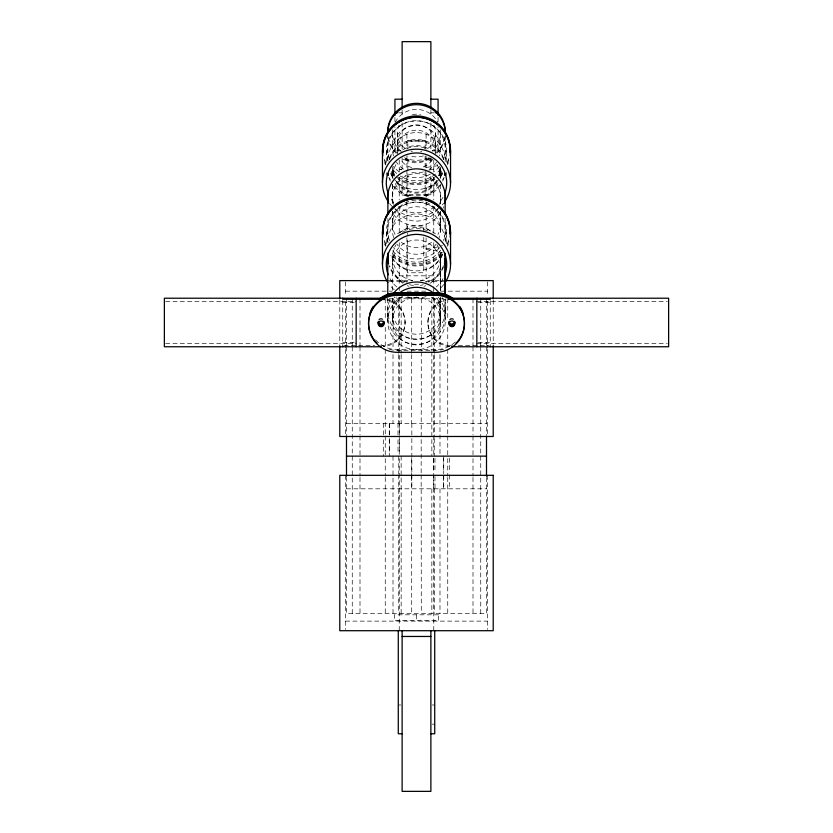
<?xml version="1.0" encoding="UTF-8"?>
<svg xmlns="http://www.w3.org/2000/svg" width="833" height="833" viewBox="0 0 833 833"><rect width="100%" height="100%" fill="white"/><g stroke="black" fill="none" stroke-linecap="round" stroke-linejoin="round"><path stroke-width="0.62" stroke-dasharray="4.17 3.12" d="M387.751 298.495L387.73 321.153L387.814 313.656L387.782 317.488M392.551 298.183L392.53 321.153M392.551 290.415L392.582 255.45M440.365 228.252L440.365 211.676M440.365 204.033L440.365 195.109M445.114 299.401L445.082 313.708L445.166 298.953M440.355 291.134L440.418 258.74M445.197 161.56L445.27 134.394M442.198 174.222L439.762 178.324M442.198 255.544C438.96 262.208 433.056 267.508 426.09 270.017M438.429 180.043L433.462 184.728L426.09 188.695M397.622 233.688L406.91 228.159M441.48 245.766L442.521 245.298M431.504 158.791L426.09 160.634M437.398 165.725L426.09 167.454M437.398 247.057L426.09 248.775M430.161 169.807L433.764 169.161L428.787 170.078M398.518 112.83L402.12 112.83M430.88 112.83L434.482 112.83M407.868 141.162L425.132 141.162M432.088 150.815L438.075 150.815L438.075 126.762M399.236 275.817L433.764 275.817M389.198 280.606L412.627 280.606M420.373 280.606L443.802 280.606M389.407 281.575L407.472 281.575M425.528 281.575L443.593 281.575M345.539 291.165L391.989 291.165M407.056 291.165L426.819 291.165M433.098 291.165L433.764 291.165M441.011 291.165L487.461 291.165M389.198 298.797L443.802 298.797M165.663 301.452L356.16 301.411M476.84 301.411L667.337 301.452M342.738 302.473L354.941 302.473M478.059 302.473L490.262 302.473M342.738 342.498L354.941 342.498M478.059 342.498L490.262 342.498M165.663 343.519L356.16 343.56M476.84 343.56L667.337 343.519M344.019 345.695L374.704 345.695M458.296 345.695L488.981 345.695M375.621 339.864A28.77 28.489 0 0 0 397.32 349.641L435.68 349.641A28.77 28.489 0 0 0 456.026 341.301M389.407 349.339A28.77 28.489 0 0 0 397.32 350.443L435.68 350.443A28.77 28.489 0 0 0 443.593 349.339M346.497 423.466L486.503 423.466M346.497 488.815L486.503 488.815M345.539 621.116L487.461 621.116M398.278 704.989L400.84 704.989M432.16 704.989L434.722 704.989M432.16 724.169L434.722 724.169M426.09 249.4L435.742 250.743L442.521 252.878M401.079 169.453L399.236 169.161L402.36 169.713M401.277 169.495L402.131 169.661M406.91 160.634L401.496 158.791M406.91 188.695L401.308 185.957L396.039 181.656M426.09 228.159L435.378 233.688M406.91 270.017C399.944 267.508 394.04 262.208 390.802 255.544M393.238 178.324L390.802 174.222M445.155 307.96L445.27 321.153M440.47 315.811L440.355 298.016M440.345 290.238L440.261 253.95L440.293 289.999M493.219 300.099L493.219 344.258M490.262 300.567L490.262 344.623M487.461 281.908L487.461 296.194M487.461 301.39L487.461 348.152M487.461 349.454L487.461 436.482M487.461 475.32L487.461 629.509M486.503 298.797L486.503 345.549M486.503 346.851L486.503 434.774M486.503 477.507L486.503 613.473L346.497 613.473L346.497 477.507M480.745 298.797L480.745 345.549M480.745 346.851L480.745 613.473M472.998 298.797L472.998 345.549M472.998 346.851L472.998 434.774M472.998 436.034L472.998 454.88M472.998 458.65L472.998 476.247M472.998 477.507L472.998 613.473M449.497 458.181L449.497 472.478M449.497 474.987L449.497 488.815M447.748 298.797L447.748 319.58M447.748 327.369L447.748 348.142M447.748 349.444L447.748 434.774M447.748 436.034L447.748 454.88M447.748 458.65L447.748 476.247M447.748 477.507L447.748 613.473M446.707 150.856L446.707 164.955M446.707 172.639L446.707 175.201M446.707 232.272L446.707 246.36M445.27 230.502L445.27 242.424A28.77 28.489 0 0 0 416.5 213.935A28.77 28.489 0 0 0 387.73 242.424L387.73 230.502M445.103 218.256L445.103 233.552M443.729 456.14L443.729 473.738M443.729 474.987L443.729 488.815M443.354 458.181L443.354 472.478M443.354 476.559L443.354 488.815M440.47 133.165L440.47 149.18M440.459 223.025L440.459 231.387M440.459 256.283L440.459 264.655M440.459 315.051L440.459 322.09A23.97 23.741 0 0 1 403.703 341.228A23.97 23.741 0 0 1 405.338 300.14A23.97 23.741 0 0 1 440.459 322.09M440.365 178.564L440.365 167.11A23.97 23.741 0 0 1 439.397 176.398A23.012 22.793 0 0 0 435.857 162.373M440.334 184.624L440.334 203.721M440.334 211.374L440.334 233.042M439.991 298.797L439.991 349.444M439.991 354.639L439.991 456.14M439.991 488.815L439.991 613.473M439.512 169.359L439.512 174.701M438.075 117.411L438.075 121.701M435.68 133.165L435.669 149.919M435.68 349.641L435.68 350.443M434.982 458.181L434.982 472.478M434.982 476.559L434.982 488.815M434.232 298.797L434.232 353.338M434.232 354.639L434.243 437.283M434.243 438.543L434.243 456.14M434.232 488.815L434.232 613.473M433.764 159.988L433.764 172.025M433.764 177.283L433.764 199.951M433.764 206.345L433.764 232.803M433.764 242.653L433.764 285.448M433.764 286.739L433.764 291.914M433.764 297.089L433.764 454.849M433.764 458.723L433.764 630.706M433.576 458.181L433.576 472.478M433.576 476.559L433.576 488.815M431.848 298.797L431.848 350.745M431.848 352.047L431.848 456.14M431.848 488.815L431.848 613.473M430.88 109.873L430.88 117.026M430.88 122.878L430.88 150.815M430.88 157.697L430.88 170.786M430.88 176.19L430.88 195.078L402.12 195.078L402.12 176.19M427.933 321.954L427.933 323.027M426.09 134.238L426.09 149.107M426.09 155.979L426.09 171.327M426.09 172.608L426.09 197.202M426.09 201.825L426.09 230.574M426.09 237.853L426.09 282.616M425.132 149.003L425.132 140.433L407.868 140.423L407.868 149.003M425.132 156.042L425.132 194.88L407.868 194.88L407.868 156.042M423.778 231.907L423.778 226.035L407.472 226.035L407.472 231.907M423.778 237.228L423.778 272.776L407.472 272.776L407.472 237.228M421.29 298.797L421.29 350.745M421.29 352.047L421.154 473.738M421.154 474.987L421.29 613.473M416.5 296.819L416.5 297.454L394.332 297.464L394.332 296.819M416.5 614.827L416.5 620.554M411.846 423.466L411.846 437.283M411.846 438.543L411.846 473.738M411.846 474.987L411.846 488.815M411.71 298.797L411.71 353.338M411.71 354.639L411.71 423.466M411.71 458.181L411.71 476.247M411.71 476.559L411.71 613.473M407.472 232.99L407.472 234.594M406.91 134.238L406.91 149.107M406.91 155.979L406.91 168.766M406.91 170.047L406.91 197.202M406.91 201.825L406.91 230.574M406.91 237.853L406.91 282.616M405.067 321.954L405.067 323.027M402.12 109.873L402.12 117.026M402.12 122.878L402.12 150.815L394.925 150.815L394.925 126.762M402.12 157.697L402.12 168.787M401.152 298.797L401.152 353.338M401.152 354.639L401.152 423.466M401.152 456.14L401.152 613.473M399.424 423.466L399.424 435.721M399.424 439.803L399.424 454.1M399.236 159.988L399.236 172.025M399.236 177.283L399.236 199.951M399.236 206.345L399.236 232.803M399.236 242.653L399.236 285.448M399.236 286.739L399.236 290.623M399.236 297.089L399.236 454.849M399.236 458.723L399.236 630.706M398.768 298.797L398.768 353.338M398.768 354.639L398.768 423.466M398.757 456.14L398.757 473.738M398.757 474.987L398.768 613.473M398.018 423.466L398.018 435.721M398.018 439.803L398.018 454.1M397.32 133.165L397.331 149.784M397.32 349.641L397.32 350.443M394.925 117.411L394.925 121.701M393.488 169.359L393.488 174.701M393.009 298.797L393.009 349.444M393.009 354.639L393.009 423.466M393.009 456.14L393.009 613.473M392.666 178.272L392.666 166.819A23.97 23.741 0 0 0 393.603 176.398A23.012 22.793 0 0 1 396.3 163.778M392.666 184.634L392.666 203.741M392.666 211.395L392.666 227.961M392.53 133.165L392.53 149.18M392.635 171.608L392.635 177.97M392.635 184.332L392.635 204.71M392.635 211.082L392.635 232.751M392.541 256.21L392.541 264.571M392.541 314.884L392.541 321.913M389.646 423.466L389.646 435.721M389.646 439.803L389.646 454.1M389.271 423.466L389.271 437.283M389.271 438.543L389.271 456.14M387.897 218.538L387.866 233.209M387.73 134.394L387.73 161.092A28.77 28.489 0 0 1 416.5 132.603A28.77 28.489 0 0 1 445.27 161.092M386.293 150.856L386.293 164.955M386.293 172.639L386.293 175.201M386.293 232.272L386.293 246.36M385.252 298.797L385.252 319.58M385.252 327.369L385.252 348.142M385.252 349.444L385.252 434.774M385.252 436.034L385.252 454.88M385.252 458.65L385.252 476.247M385.252 477.507L385.252 613.473M383.503 423.466L383.503 437.283M383.503 439.803L383.503 456.14M360.002 298.797L360.002 345.549M360.002 346.851L360.002 434.774M360.002 436.034L360.002 454.88M360.002 458.65L360.002 476.247M360.002 477.507L360.002 613.473M352.255 298.797L352.255 345.549M352.255 346.851L352.255 613.473M346.497 298.797L346.497 345.549M346.497 346.851L346.497 434.774M345.539 281.908L345.539 296.194M345.539 301.39L345.539 348.152M345.539 349.454L345.539 436.482M345.539 475.32L345.539 629.509M342.738 300.567L342.738 344.623M339.781 300.099L339.781 344.258M445.061 136.602A28.77 28.489 0 0 1 436.846 153.303M430.286 158.166A28.77 28.489 0 0 1 402.714 158.166M396.154 153.303A28.77 28.489 0 0 1 387.939 136.602M444.614 137.882A28.77 28.489 0 0 1 435.336 153.355M428.454 157.739A28.77 28.489 0 0 1 404.546 157.739M397.664 153.355A28.77 28.489 0 0 1 388.386 137.882M389.75 159.665A28.77 28.489 0 0 1 416.5 120.691A28.77 28.489 0 0 1 443.25 159.665M439.532 166.246A28.77 28.489 0 0 1 433.743 171.983M430.286 174.18A28.77 28.489 0 0 1 402.714 174.18M399.257 171.983A28.77 28.489 0 0 1 393.468 166.246M393.499 155.865A23.97 23.741 0 0 1 416.5 125.439A23.97 23.741 0 0 1 439.501 155.865M436.565 162.164A23.97 23.741 0 0 1 429.464 169.151M423.258 171.952A23.97 23.741 0 0 1 409.742 171.952M403.536 169.151A23.97 23.741 0 0 1 396.435 162.164M440.23 129.781A23.97 23.741 0 0 1 432.202 151.106M423.258 155.938A23.97 23.741 0 0 1 409.742 155.938M401.391 151.596A23.97 23.741 0 0 1 392.77 129.781M395.206 122.253A23.97 23.741 0 0 1 437.794 122.253M432.837 159.197A29.926 9.423 -0.9 0 1 428.016 161.217M409.357 159.894A29.926 7.747 5.1 0 1 404.578 158.447M448.393 162.643A34.038 33.716 0 0 1 447.467 164.861M442.229 172.931A34.038 33.716 0 0 1 438.793 176.336M434.909 179.22A34.038 33.716 0 0 1 398.091 179.22M394.207 176.336A34.038 33.716 0 0 1 390.771 172.931M385.533 164.861A34.038 33.716 0 0 1 384.607 162.643M388.199 161.31A30.207 29.915 0 0 1 416.5 120.941A30.207 29.915 0 0 1 444.801 161.31M440.678 168.787A30.207 29.915 0 0 1 400.173 176.023M396.716 173.462A30.207 29.915 0 0 1 392.322 168.787M443.75 203.096A34.038 33.716 0 0 1 442.229 204.96M438.793 208.365A34.038 33.716 0 0 1 389.25 203.096M443.01 197.223A30.207 29.915 0 0 1 439.324 202.481M434.607 206.834A30.207 29.915 0 0 1 398.393 206.834M393.676 202.481A30.207 29.915 0 0 1 389.99 197.223M442.667 172.931A28.77 28.489 0 0 1 439.532 178.168M437.169 180.917A28.77 28.489 0 0 1 390.333 172.931M448.706 159.874A33.559 33.237 0 0 1 447.029 164.32M441.865 172.275A33.559 33.237 0 0 1 438.481 175.628M434.649 178.47A33.559 33.237 0 0 1 391.135 172.275M385.971 164.32A33.559 33.237 0 0 1 384.294 159.874M448.706 158.541A33.559 33.237 0 0 1 447.029 162.987M441.865 170.942A33.559 33.237 0 0 1 398.351 177.137M394.519 174.295A33.559 33.237 0 0 1 391.135 170.942M385.971 162.987A33.559 33.237 0 0 1 384.294 158.541M398.757 151.044A19.18 18.992 0 0 1 416.573 124.846A19.18 18.992 0 0 1 434.191 151.169M429.516 157.791A19.18 18.992 0 0 1 404.411 158.582M397.757 153.21A19.18 18.992 0 0 1 416.5 130.187A19.18 18.992 0 0 1 435.243 153.21M432.212 160.061A19.18 18.992 0 0 1 421.175 167.6M411.689 167.558A19.18 18.992 0 0 1 400.704 159.957M444.104 177.387A28.77 28.489 0 0 1 442.667 181.188M440.699 184.759A28.77 28.489 0 0 1 424.601 196.692M408.399 196.692A28.77 28.489 0 0 1 392.301 184.759M390.333 181.188A28.77 28.489 0 0 1 388.896 177.387M389.542 159.405A28.77 28.489 0 0 1 443.458 159.405M443.458 177.981A28.77 28.489 0 0 1 442.667 179.855M439.532 185.093A28.77 28.489 0 0 1 422.612 195.859M410.388 195.859A28.77 28.489 0 0 1 393.468 185.093M390.333 179.855A28.77 28.489 0 0 1 389.542 177.981M389.542 158.072A28.77 28.489 0 0 1 443.458 158.072M438.064 182.656A23.012 22.793 0 0 1 424.538 196.047M408.462 196.047A23.012 22.793 0 0 1 394.936 182.656M439.46 167.735A23.012 22.793 0 0 1 438.585 175.784M436.7 180.282A23.012 22.793 0 0 1 396.3 180.282M394.415 175.784A23.012 22.793 0 0 1 393.54 167.735M406.941 148.628A23.012 22.793 0 0 1 426.059 148.628M433.941 125.273A19.18 18.992 0 0 1 427.995 148.368M421.904 151.387A19.18 18.992 0 0 1 420.582 151.721M412.418 151.721A19.18 18.992 0 0 1 411.096 151.387M405.005 148.368A19.18 18.992 0 0 1 399.059 125.273M412.418 114.6A19.18 18.992 0 0 1 420.582 114.6M448.393 244.048A34.038 33.716 0 0 1 447.467 246.276M442.229 254.346A34.038 33.716 0 0 1 390.771 254.346M385.533 246.276A34.038 33.716 0 0 1 384.607 244.048M388.199 242.726A30.207 29.915 0 0 1 416.5 202.357A30.207 29.915 0 0 1 444.801 242.726M440.678 250.192A30.207 29.915 0 0 1 392.322 250.192M443.75 284.501A34.038 33.716 0 0 1 438.793 289.78M426.09 296.642A34.038 33.716 0 0 1 406.91 296.642M394.207 289.78A34.038 33.716 0 0 1 389.25 284.501M443.01 278.639A30.207 29.915 0 0 1 436.284 286.906M396.716 286.906A30.207 29.915 0 0 1 389.99 278.639M402.797 283.241A23.97 23.741 0 0 1 398.601 247.974A23.97 23.741 0 0 1 434.462 248.036A23.97 23.741 0 0 1 430.14 283.293M425.642 285.719A23.97 23.741 0 0 1 424.028 286.302M408.888 286.281A23.97 23.741 0 0 1 407.285 285.688M436.992 244.777A23.97 23.741 0 0 1 420.717 280.461M412.502 280.502A23.97 23.741 0 0 1 395.904 244.944M443.448 265.717A28.77 28.489 0 0 1 428.141 281.804M418.541 284.178A28.77 28.489 0 0 1 414.438 284.178M404.973 281.856A28.77 28.489 0 0 1 389.542 265.706M399.267 232.948A28.77 28.489 0 0 1 433.858 233.032M443.458 267.029A28.77 28.489 0 0 1 428.818 282.835M423.216 284.792A28.77 28.489 0 0 1 420.311 285.334M413.574 285.438A28.77 28.489 0 0 1 409.013 284.605M404.088 282.793A28.77 28.489 0 0 1 389.375 266.57M402.422 232.251A28.77 28.489 0 0 1 428.454 231.178M442.667 254.252A28.77 28.489 0 0 1 390.333 254.252M389.677 240.81A28.77 28.489 0 0 1 416.396 202.013A28.77 28.489 0 0 1 443.395 240.622M439.532 247.578A28.77 28.489 0 0 1 393.468 247.578M448.706 241.206A33.559 33.237 0 0 1 447.029 245.641M441.865 253.607A33.559 33.237 0 0 1 391.135 253.607M385.971 245.641A33.559 33.237 0 0 1 384.294 241.206M448.706 239.862A33.559 33.237 0 0 1 447.029 244.308M441.865 252.274A33.559 33.237 0 0 1 391.135 252.274M385.971 244.308A33.559 33.237 0 0 1 384.294 239.862M395.04 234.417A23.97 23.741 0 0 1 416.542 200.087A23.97 23.741 0 0 1 437.919 234.489M431.515 242.341A23.97 23.741 0 0 1 401.423 242.288M393.603 237.551A23.97 23.741 0 0 1 416.5 206.761A23.97 23.741 0 0 1 439.397 237.54M436.169 244.079A23.97 23.741 0 0 1 396.789 244.007M443.697 206.646A28.77 28.489 0 0 1 443.062 208.302M440.657 212.832A28.77 28.489 0 0 1 391.854 212.04M393.603 204.397A23.97 23.741 0 0 1 416.5 173.618A23.97 23.741 0 0 1 439.397 204.397M437.721 208.406A23.97 23.741 0 0 1 395.55 208.896M436.627 182.25A23.97 23.741 0 0 1 395.55 180.896M402.776 149.888A23.97 23.741 0 0 1 429.516 149.419M432.244 297.308A28.77 28.489 0 0 1 438.002 340.083A28.77 28.489 0 0 1 394.425 339.416A28.77 28.489 0 0 1 401.516 296.84M438.262 297.183A28.77 28.489 0 0 1 436.221 336.553A28.77 28.489 0 0 1 396.404 336.199A28.77 28.489 0 0 1 395.081 296.798M431.369 297.194A23.97 23.741 0 0 1 433.806 332.252A23.97 23.741 0 0 1 398.33 331.295A23.97 23.741 0 0 1 402.672 296.423M442.208 297.693A28.77 28.489 0 0 1 416.771 338.969A28.77 28.489 0 0 1 390.552 298.183M436.877 297.964A23.97 23.741 0 0 1 431.713 328.827A23.97 23.741 0 0 1 400.132 327.817A23.97 23.741 0 0 1 396.987 296.694M449.497 319.591A2.874 2.853 0 0 1 454.308 319.591M450.091 319.747A2.874 2.853 0 0 1 453.714 319.747M378.692 319.591A2.874 2.853 0 0 1 383.503 319.591M379.286 319.747A2.874 2.853 0 0 1 382.909 319.747M386.887 298.912A23.97 23.741 0 0 1 382.253 345.664M386.887 299.984A23.97 23.741 0 0 1 383.409 346.653M450.747 345.664A23.97 23.741 0 0 1 446.113 298.912M449.591 346.653A23.97 23.741 0 0 1 446.113 299.984M440.345 297.62L439.991 320.58L440.303 297.725M438.668 614.816L394.332 614.816L394.332 620.554L438.668 620.564L438.668 614.827"/><path stroke-width="1.25" d="M387.761 294.674L387.803 255.117M445.166 295.09L445.197 259.063L445.124 294.195M402.12 99.2L394.925 99.2L394.925 115.37M430.88 99.2L438.075 99.2L438.075 115.37M394.925 112.83L397.32 112.83M435.68 112.83L438.075 112.83M387.897 280.606L339.781 280.606L339.781 298.797M445.103 280.606L493.219 280.606L493.219 298.797M379.963 298.433A28.77 28.489 0 0 1 397.32 292.664L435.68 292.664A28.77 28.489 0 0 1 453.037 298.433M379.192 299.838A28.77 28.489 0 0 1 397.32 293.466L435.68 293.466A28.77 28.489 0 0 1 453.808 299.838M376.974 343.165A28.77 28.489 0 0 1 397.32 294.538L435.68 294.538A28.77 28.489 0 0 1 456.026 343.165M397.32 295.33L435.68 295.33A28.77 28.489 0 0 1 464.45 323.818A28.77 28.489 0 0 1 435.68 352.307L397.32 352.307A28.77 28.489 0 0 1 368.55 323.818A28.77 28.489 0 0 1 397.32 295.33L397.32 294.538M384.565 298.464A23.97 23.741 0 0 0 381.098 298.214L164.372 298.214L164.372 346.757L381.098 346.767L381.098 345.695M448.435 298.464A23.97 23.741 0 0 1 451.903 298.214L668.628 298.214L668.628 346.757L451.903 346.767L451.903 345.695M384.565 299.536A23.97 23.741 0 0 0 381.098 299.286L342.738 299.286L342.738 298.214M448.435 299.536A23.97 23.741 0 0 1 451.903 299.286L490.262 299.286L490.262 298.214M346.497 456.14L486.503 456.14M402.12 636.464L430.88 636.464M402.12 733.758L398.278 733.758L398.278 630.706M430.88 733.758L434.722 733.758L434.722 630.706M444.614 254.325L445.27 255.762M493.219 345.56L493.219 436.482L339.781 436.482L339.781 345.56M490.262 345.695L490.262 346.767M486.503 436.034L486.503 476.247M476.84 298.214L476.84 299.005M476.84 299.286L476.84 346.757M451.903 298.214L451.903 299.286M450.538 150.856L450.538 182.885M450.538 232.272L450.538 264.3M445.134 194.662L445.134 213.779M435.68 292.664L435.68 293.466M435.68 294.538L435.68 295.33M430.88 108.04L430.88 41.65L402.12 41.65L402.12 108.04M430.88 630.706L430.88 791.35L402.12 791.35L402.12 630.706M397.32 292.664L397.32 293.466M387.897 194.308L387.866 214.081M382.462 150.856L382.462 182.885M382.462 232.272L382.462 264.3M381.098 298.214L381.098 299.286M356.16 298.214L356.16 299.005M356.16 299.286L356.16 346.757M346.497 436.034L346.497 476.247M342.738 345.695L342.738 346.767M387.73 133.165A28.77 28.489 0 0 1 416.5 104.677A28.77 28.489 0 0 1 445.27 133.165M387.73 131.822A28.77 28.489 0 0 1 416.5 103.334A28.77 28.489 0 0 1 445.27 131.822M382.805 155.656A34.038 33.716 0 0 1 416.5 117.151A34.038 33.716 0 0 1 450.195 155.656M387.866 201.117A34.038 33.716 0 0 1 394.207 157.406A34.038 33.716 0 0 1 438.793 157.406A34.038 33.716 0 0 1 445.134 201.117M388.199 193.339A30.207 29.915 0 0 1 416.5 152.97A30.207 29.915 0 0 1 444.801 193.339M383.024 152.887A33.559 33.237 0 0 1 416.5 117.276A33.559 33.237 0 0 1 449.976 152.887M383.024 151.544A33.559 33.237 0 0 1 416.5 115.943A33.559 33.237 0 0 1 449.976 151.544M444.989 173.326A28.77 28.489 0 0 1 444.614 175.409M388.386 175.409A28.77 28.489 0 0 1 388.022 173.41M382.805 237.061A34.038 33.716 0 0 1 416.5 198.556A33.559 33.237 0 0 1 449.976 234.208M450.195 237.061A34.038 33.716 0 0 0 416.5 198.556A33.559 33.237 0 0 0 383.024 234.208M387.866 282.522A34.038 33.716 0 0 1 394.207 238.821A34.038 33.716 0 0 1 438.793 238.821A34.038 33.716 0 0 1 445.134 282.522M388.199 274.755A30.207 29.915 0 0 1 416.5 234.385A30.207 29.915 0 0 1 444.801 274.755M445.186 253.565A28.77 28.489 0 0 1 444.51 262.27M388.407 261.895A28.77 28.489 0 0 1 387.803 253.701M444.978 253.045A28.77 28.489 0 0 1 444.499 263.624M388.532 263.749A28.77 28.489 0 0 1 388.022 253.034M383.024 232.876A33.559 33.237 0 0 1 416.5 197.265A33.559 33.237 0 0 1 449.976 232.876M388.293 202.96A28.77 28.489 0 0 1 416.604 168.87A28.77 28.489 0 0 1 444.666 203.169M410.607 293.268A28.77 28.489 0 0 1 424.101 293.674M393.082 293.934A28.77 28.489 0 0 1 439.428 293.278M399.902 292.539A28.77 28.489 0 0 1 432.244 291.966M459.754 306.367A28.77 28.489 0 0 1 463.335 314.114M369.665 314.114A28.77 28.489 0 0 1 373.246 306.367M454.672 321.934A2.874 2.853 0 0 1 449.133 321.934M454.776 321.954A2.874 2.853 0 0 1 451.903 324.808A2.874 2.853 0 0 1 449.029 321.954M383.867 321.934A2.874 2.853 0 0 1 378.328 321.934M383.971 321.954A2.874 2.853 0 0 1 381.098 324.808A2.874 2.853 0 0 1 378.224 321.954M383.326 321.226A2.874 2.853 0 0 1 383.055 325.109A2.874 2.853 0 0 1 379.13 325.109A2.874 2.853 0 0 1 378.859 321.226M454.141 321.226A2.874 2.853 0 0 1 453.87 325.109A2.874 2.853 0 0 1 449.945 325.109A2.874 2.853 0 0 1 449.674 321.226M493.219 475.32L339.781 475.32L339.781 630.706L493.219 630.706L493.219 475.32M450.466 326.286A2.874 2.853 0 0 0 454.776 323.818A2.874 2.853 0 0 0 450.466 321.351A2.874 2.853 0 0 0 450.466 326.286M379.661 326.286A2.874 2.853 0 0 0 383.971 323.818A2.874 2.853 0 0 0 379.661 321.351A2.874 2.853 0 0 0 379.661 326.286"/></g></svg>
